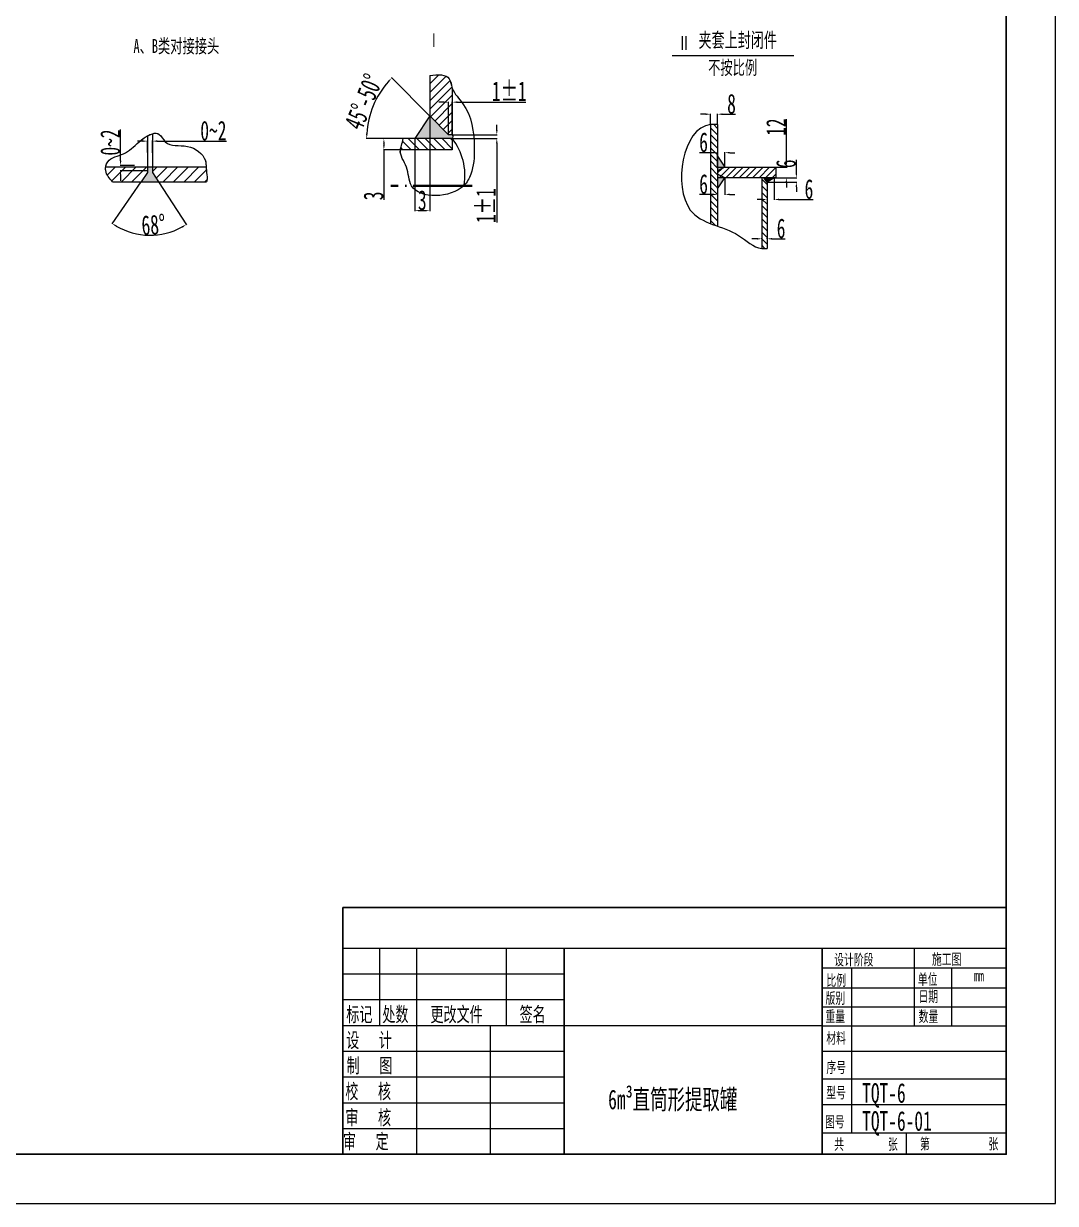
# Model space of a CAD drawing. Header units: inches. Extents: x 1901 to 2741, y 0 to 1188.
# Drawn here: x 2321 to 2741, y 0 to 480.5 of the extents above; entities that cross this region are included whole.
import ezdxf

# ---------------------------------------------------------------- set-up
doc = ezdxf.new("R2010")
doc.units = ezdxf.units.IN
doc.header["$MEASUREMENT"] = 0
doc.linetypes.add('ACAD_ISO04W100', pattern=[30, 24, -3, 0, -3])
for name, color, linetype, lineweight in [('中心线', 1, 'ACAD_ISO04W100', 40), ('剖面', 84, 'Continuous', 15), ('图框内框线', 7, 'Continuous', 30), ('图框外框线', 7, 'Continuous', 20), ('实体', 7, 'Continuous', 25), ('实细', 130, 'Continuous', 13), ('尺寸', 3, 'Continuous', 15), ('文字', 7, 'Continuous', 20), ('注释', 210, 'Continuous', 15)]:
    doc.layers.add(name, color=color, linetype=linetype, lineweight=lineweight)
doc.styles.add('样式 1', font='SimSun.ttf', dxfattribs={"width": 0.65, "height": 4})
doc.styles.add('样式 3', font='SimSun.ttf', dxfattribs={"width": 0.65, "height": 8})
doc.dimstyles.new('图形尺寸', dxfattribs={"dimtxt": 8, "dimasz": 2, "dimexe": 0.2, "dimexo": 0.1, "dimgap": 0.2, "dimtad": 1, "dimdec": 0, "dimlfac": 10, "dimdsep": 46, "dimtxsty": '样式 3', "dimcen": 2.5, "dimclrt": 7, "dimadec": 0, "dimazin": 0, "dimtfac": 0.5, "dimtdec": 0, "dimtofl": 0, "dimtmove": 0, "dimatfit": 3, "dimfxl": 1, "dimtolj": 2, "dimarcsym": 0})

# ---------------------------------------------------------------- blocks, each defined once
blk = doc.blocks.new('*D118')
at = {"layer": 'Defpoints', "color": 0}
for p in [(2603.52, 427.9), (2603.52, 421.98), (2606.49, 421.98)]:
    blk.add_point(p, dxfattribs=at)
at = {"layer": '尺寸', "color": 0, "lineweight": -2}
for p, q in [((2601.52, 427.9), (2596.15, 427.9)), ((2603.52, 422.08), (2603.52, 428.1)), ((2606.49, 422.08), (2606.49, 428.1)), ((2608.49, 427.9), (2610.49, 427.9))]:
    blk.add_line(p, q, dxfattribs=at)
at = {"layer": '尺寸', "color": 0}
for points in [[(2601.52, 428.23), (2601.52, 427.57), (2603.52, 427.9)], [(2608.49, 428.23), (2608.49, 427.57), (2606.49, 427.9)]]:
    blk.add_solid(points, dxfattribs=at)
at = {"layer": '尺寸', "color": 7, "insert": (2597.83, 432.1), "char_height": 8, "attachment_point": 5, "style": '样式 3'}
blk.add_mtext('\\A2;6', dxfattribs=at)
blk = doc.blocks.new('*D119')
at = {"layer": 'Defpoints', "color": 0}
for p in [(2603.52, 443.57), (2600.64, 439.32), (2603.52, 439.32)]:
    blk.add_point(p, dxfattribs=at)
at = {"layer": '尺寸', "color": 0, "lineweight": -2}
for p, q in [((2598.64, 443.57), (2596.64, 443.57)), ((2600.64, 439.42), (2600.64, 443.77)), ((2603.52, 439.42), (2603.52, 443.77)), ((2605.52, 443.57), (2610.87, 443.57))]:
    blk.add_line(p, q, dxfattribs=at)
at = {"layer": '尺寸', "color": 0}
for points in [[(2598.64, 443.9), (2598.64, 443.23), (2600.64, 443.57)], [(2605.52, 443.9), (2605.52, 443.23), (2603.52, 443.57)]]:
    blk.add_solid(points, dxfattribs=at)
at = {"layer": '尺寸', "color": 7, "insert": (2609.2, 447.77), "char_height": 8, "attachment_point": 5, "style": '样式 3'}
blk.add_mtext('\\A2;8', dxfattribs=at)
blk = doc.blocks.new('*D96')
at = {"layer": 'Defpoints', "color": 0}
for p in [(2623.68, 415.9), (2626.59, 417.66), (2626.59, 408.84)]:
    blk.add_point(p, dxfattribs=at)
at = {"layer": '尺寸', "color": 0, "lineweight": -2}
for p, q in [((2623.68, 415.8), (2623.68, 408.64)), ((2626.59, 417.56), (2626.59, 408.64)), ((2621.68, 408.84), (2619.68, 408.84)), ((2628.59, 408.84), (2642.4, 408.84))]:
    blk.add_line(p, q, dxfattribs=at)
at = {"layer": '尺寸', "color": 0}
for points in [[(2621.68, 409.18), (2621.68, 408.51), (2623.68, 408.84)], [(2628.59, 409.18), (2628.59, 408.51), (2626.59, 408.84)]]:
    blk.add_solid(points, dxfattribs=at)
at = {"layer": '尺寸', "color": 7, "insert": (2640.71, 413.04), "char_height": 8, "attachment_point": 5, "style": '样式 3'}
blk.add_mtext('\\A2;6', dxfattribs=at)
blk = doc.blocks.new('*D120')
at = {"layer": 'Defpoints', "color": 0}
for p in [(2621.52, 392.7), (2623.68, 392.83), (2623.68, 392.7)]:
    blk.add_point(p, dxfattribs=at)
at = {"layer": '尺寸', "color": 0, "lineweight": -2}
for p, q in [((2619.52, 392.83), (2617.52, 392.83)), ((2621.52, 392.8), (2621.52, 393.03)), ((2623.68, 392.8), (2623.68, 393.03)), ((2625.68, 392.83), (2631.06, 392.83))]:
    blk.add_line(p, q, dxfattribs=at)
at = {"layer": '尺寸', "color": 0}
for points in [[(2619.52, 393.16), (2619.52, 392.5), (2621.52, 392.83)], [(2625.68, 393.16), (2625.68, 392.5), (2623.68, 392.83)]]:
    blk.add_solid(points, dxfattribs=at)
at = {"layer": '尺寸', "color": 7, "insert": (2629.37, 397.03), "char_height": 8, "attachment_point": 5, "style": '样式 3'}
blk.add_mtext('\\A2;6', dxfattribs=at)
blk = doc.blocks.new('*D97')
at = {"layer": 'Defpoints', "color": 0}
for p in [(2603.52, 416.38), (2606.49, 417.66), (2603.52, 410.89)]:
    blk.add_point(p, dxfattribs=at)
at = {"layer": '尺寸', "color": 0, "lineweight": -2}
for p, q in [((2603.52, 416.28), (2603.52, 410.69)), ((2606.49, 417.56), (2606.49, 410.69)), ((2601.52, 410.89), (2596.15, 410.89)), ((2608.49, 410.89), (2610.49, 410.89))]:
    blk.add_line(p, q, dxfattribs=at)
at = {"layer": '尺寸', "color": 0}
for points in [[(2601.52, 411.23), (2601.52, 410.56), (2603.52, 410.89)], [(2608.49, 411.23), (2608.49, 410.56), (2606.49, 410.89)]]:
    blk.add_solid(points, dxfattribs=at)
at = {"layer": '尺寸', "color": 7, "insert": (2597.83, 415.09), "char_height": 8, "attachment_point": 5, "style": '样式 3'}
blk.add_mtext('\\A2;6', dxfattribs=at)
blk = doc.blocks.new('*D98')
at = {"layer": 'Defpoints', "color": 0}
for p in [(2627.28, 421.98), (2630.58, 417.66), (2631.52, 417.66)]:
    blk.add_point(p, dxfattribs=at)
at = {"layer": '尺寸', "color": 0, "lineweight": -2}
for p, q in [((2631.52, 423.98), (2631.52, 441.55)), ((2627.38, 421.98), (2631.72, 421.98)), ((2630.68, 417.66), (2631.72, 417.66)), ((2631.52, 415.66), (2631.52, 413.66))]:
    blk.add_line(p, q, dxfattribs=at)
at = {"layer": '尺寸', "color": 0}
for points in [[(2631.18, 423.98), (2631.85, 423.98), (2631.52, 421.98)], [(2631.18, 415.66), (2631.85, 415.66), (2631.52, 417.66)]]:
    blk.add_solid(points, dxfattribs=at)
at = {"layer": '尺寸', "color": 7, "insert": (2627.32, 438.3), "char_height": 8, "attachment_point": 5, "rotation": 90, "style": '样式 3'}
blk.add_mtext('\\A2;12', dxfattribs=at)
blk = doc.blocks.new('*D121')
at = {"layer": 'Defpoints', "color": 0}
for p in [(2623.68, 417.66), (2623.68, 415.9), (2635.59, 417.66)]:
    blk.add_point(p, dxfattribs=at)
at = {"layer": '尺寸', "color": 0, "lineweight": -2}
for p, q in [((2635.59, 419.66), (2635.59, 425.04)), ((2623.78, 417.66), (2635.79, 417.66)), ((2623.78, 415.9), (2635.79, 415.9)), ((2635.59, 413.9), (2635.59, 411.9))]:
    blk.add_line(p, q, dxfattribs=at)
at = {"layer": '尺寸', "color": 0}
for points in [[(2635.26, 419.66), (2635.93, 419.66), (2635.59, 417.66)], [(2635.26, 413.9), (2635.93, 413.9), (2635.59, 415.9)]]:
    blk.add_solid(points, dxfattribs=at)
at = {"layer": '尺寸', "color": 7, "insert": (2631.39, 423.35), "char_height": 8, "attachment_point": 5, "rotation": 90, "style": '样式 3'}
blk.add_mtext('\\A2;6', dxfattribs=at)
blk = doc.blocks.new('*D108')
at = {"layer": 'Defpoints', "color": 0}
for p in [(2494.01, 448.47), (2494.01, 435.2), (2495.55, 435.2)]:
    blk.add_point(p, dxfattribs=at)
at = {"layer": '尺寸', "color": 0, "lineweight": -2}
for p, q in [((2492.01, 448.47), (2490.01, 448.47)), ((2494.01, 435.3), (2494.01, 448.67)), ((2495.55, 435.3), (2495.55, 448.67)), ((2497.55, 448.47), (2525.51, 448.47))]:
    blk.add_line(p, q, dxfattribs=at)
at = {"layer": '尺寸', "color": 0}
for points in [[(2492.01, 448.8), (2492.01, 448.14), (2494.01, 448.47)], [(2497.55, 448.8), (2497.55, 448.14), (2495.55, 448.47)]]:
    blk.add_solid(points, dxfattribs=at)
at = {"layer": '尺寸', "color": 7, "insert": (2518.71, 452.96), "char_height": 8, "attachment_point": 5, "style": '样式 3'}
blk.add_mtext('\\A2;1%%p1', dxfattribs=at)
blk = doc.blocks.new('*D109')
at = {"layer": 'Defpoints', "color": 0}
for p in [(2495.55, 435.2), (2495.55, 433.66), (2513.66, 433.66)]:
    blk.add_point(p, dxfattribs=at)
at = {"layer": '尺寸', "color": 0, "lineweight": -2}
for p, q in [((2513.66, 437.2), (2513.66, 439.2)), ((2495.65, 435.2), (2513.86, 435.2)), ((2495.65, 433.66), (2513.86, 433.66)), ((2513.66, 431.66), (2513.66, 399.53))]:
    blk.add_line(p, q, dxfattribs=at)
at = {"layer": '尺寸', "color": 0}
for points in [[(2513.32, 437.2), (2513.99, 437.2), (2513.66, 435.2)], [(2513.32, 431.66), (2513.99, 431.66), (2513.66, 433.66)]]:
    blk.add_solid(points, dxfattribs=at)
at = {"layer": '尺寸', "color": 7, "insert": (2509.17, 406.34), "char_height": 8, "attachment_point": 5, "rotation": 90, "style": '样式 3'}
blk.add_mtext('\\A2;1%%p1', dxfattribs=at)
blk = doc.blocks.new('*D110')
at = {"layer": 'Defpoints', "color": 0}
for p in [(2486.33, 442.88), (2480.31, 433.66), (2486.33, 404.29)]:
    blk.add_point(p, dxfattribs=at)
at = {"layer": '尺寸', "color": 0, "lineweight": -2}
for p, q in [((2486.33, 442.78), (2486.33, 404.09)), ((2480.31, 433.56), (2480.31, 404.09)), ((2482.31, 404.29), (2484.33, 404.29))]:
    blk.add_line(p, q, dxfattribs=at)
at = {"layer": '尺寸', "color": 0}
for points in [[(2482.31, 404.62), (2482.31, 403.95), (2480.31, 404.29)], [(2484.33, 404.62), (2484.33, 403.95), (2486.33, 404.29)]]:
    blk.add_solid(points, dxfattribs=at)
at = {"layer": '尺寸', "color": 7, "insert": (2483.32, 408.49), "char_height": 8, "attachment_point": 5, "style": '样式 3'}
blk.add_mtext('\\A2;3', dxfattribs=at)
blk = doc.blocks.new('*D111')
at = {"layer": 'Defpoints', "color": 0}
for p in [(2479.85, 433.66), (2467.69, 429.06), (2479.85, 429.06)]:
    blk.add_point(p, dxfattribs=at)
at = {"layer": '尺寸', "color": 0, "lineweight": -2}
for p, q in [((2479.75, 433.66), (2467.49, 433.66)), ((2479.75, 429.06), (2467.49, 429.06)), ((2467.69, 431.66), (2467.69, 431.06)), ((2467.69, 429.06), (2467.69, 408.69))]:
    blk.add_line(p, q, dxfattribs=at)
at = {"layer": '尺寸', "color": 0}
for points in [[(2467.36, 431.66), (2468.03, 431.66), (2467.69, 433.66)], [(2467.36, 431.06), (2468.03, 431.06), (2467.69, 429.06)]]:
    blk.add_solid(points, dxfattribs=at)
at = {"layer": '尺寸', "color": 7, "insert": (2463.49, 410.3), "char_height": 8, "attachment_point": 5, "rotation": 90, "style": '样式 3'}
blk.add_mtext('\\A2;3', dxfattribs=at)
blk = doc.blocks.new('*D112')
at = {"layer": 'Defpoints', "color": 0}
for p in [(2465.35, 451.1), (2486.33, 442.88), (2477.32, 433.66), (2494.01, 435.2), (2495.55, 433.66)]:
    blk.add_point(p, dxfattribs=at)
at = {"layer": '尺寸', "color": 0, "lineweight": -2}
for p, q in [((2486.26, 442.95), (2470.75, 458.46)), ((2477.22, 433.66), (2460.48, 433.66))]:
    blk.add_line(p, q, dxfattribs=at)
blk.add_arc((2495.55, 433.66), 34.87, 138.2869, 176.7131, dxfattribs=at)
at = {"layer": '尺寸', "color": 0}
for points in [[(2469.28, 457.09), (2469.76, 456.64), (2470.89, 458.32)], [(2461.07, 435.65), (2460.41, 435.67), (2460.68, 433.66)]]:
    blk.add_solid(points, dxfattribs=at)
at = {"layer": '尺寸', "color": 7, "insert": (2459.45, 448.61), "char_height": 8, "attachment_point": 5, "rotation": 67.5, "style": '样式 3'}
blk.add_mtext('\\A2;45%%D-50%%D', dxfattribs=at)
blk = doc.blocks.new('*D113')
at = {"layer": 'Defpoints', "color": 0}
for p in [(2371.46, 419.86), (2373.47, 419.86), (2368.85, 416.08), (2375.93, 416.08), (2366.81, 394.87)]:
    blk.add_point(p, dxfattribs=at)
at = {"layer": '尺寸', "color": 0, "lineweight": -2}
for p, q in [((2368.79, 416), (2356.96, 398.93)), ((2375.99, 416), (2387.4, 398.5))]:
    blk.add_line(p, q, dxfattribs=at)
blk.add_arc((2372.5, 421.34), 27.07, 239.5027, 298.889, dxfattribs=at)
at = {"layer": '尺寸', "color": 0}
for points in [[(2358.58, 397.73), (2358.94, 398.3), (2357.07, 399.09)], [(2385.4, 397.92), (2385.75, 397.35), (2387.29, 398.67)]]:
    blk.add_solid(points, dxfattribs=at)
at = {"layer": '尺寸', "color": 7, "insert": (2373.87, 398.51), "char_height": 8, "attachment_point": 5, "rotation": 3.4335, "style": '样式 3'}
blk.add_mtext('\\A2;68°', dxfattribs=at)
blk = doc.blocks.new('*D114')
at = {"layer": 'Defpoints', "color": 0}
for p in [(2373.47, 432.6), (2371.46, 427.9), (2373.47, 427.75)]:
    blk.add_point(p, dxfattribs=at)
at = {"layer": '尺寸', "color": 0, "lineweight": -2}
for p, q in [((2369.46, 432.6), (2367.46, 432.6)), ((2371.46, 428), (2371.46, 432.8)), ((2373.47, 427.85), (2373.47, 432.8)), ((2375.47, 432.6), (2403.62, 432.6))]:
    blk.add_line(p, q, dxfattribs=at)
at = {"layer": '尺寸', "color": 0}
for points in [[(2369.46, 432.94), (2369.46, 432.27), (2371.46, 432.6)], [(2375.47, 432.94), (2375.47, 432.27), (2373.47, 432.6)]]:
    blk.add_solid(points, dxfattribs=at)
at = {"layer": '尺寸', "color": 7, "insert": (2398.28, 436.8), "char_height": 8, "attachment_point": 5, "style": '样式 3'}
blk.add_mtext('\\A2;0~2', dxfattribs=at)
blk = doc.blocks.new('*D115')
at = {"layer": 'Defpoints', "color": 0}
for p in [(2360.51, 422.7), (2366.32, 422.7), (2371.89, 420.47)]:
    blk.add_point(p, dxfattribs=at)
at = {"layer": '尺寸', "color": 0, "lineweight": -2}
for p, q in [((2360.51, 424.7), (2360.51, 437.38)), ((2366.22, 422.7), (2360.31, 422.7)), ((2371.79, 420.47), (2360.31, 420.47)), ((2360.51, 418.47), (2360.51, 416.47))]:
    blk.add_line(p, q, dxfattribs=at)
at = {"layer": '尺寸', "color": 0}
for points in [[(2360.18, 424.7), (2360.84, 424.7), (2360.51, 422.7)], [(2360.18, 418.47), (2360.84, 418.47), (2360.51, 420.47)]]:
    blk.add_solid(points, dxfattribs=at)
at = {"layer": '尺寸', "color": 7, "insert": (2356.31, 432.04), "char_height": 8, "attachment_point": 5, "rotation": 90, "style": '样式 3'}
blk.add_mtext('\\A2;0~2', dxfattribs=at)

msp = doc.modelspace()

# ---------------------------------------------------------------- hatches: boundary and pattern name
at = {"layer": '剖面'}
h = msp.add_hatch(dxfattribs=at)
h.set_pattern_fill('ANSI31', color=256, scale=0.768, style=0)
h.set_pattern_definition([(45, (2389.817, 524.9126), (-1.72421, 1.72421), [])])
edge = h.paths.add_edge_path()
edge.add_line((2494.01, 435.2), (2495.55, 435.2))
edge.add_line((2495.55, 435.2), (2495.55, 454.23))
edge.add_spline(control_points=[(2495.55, 454.23), (2495.11, 455.54), (2494.66, 460.12), (2489.68, 459.67), (2486.33, 459.37)], knot_values=[0, 0, 0, 0, 25.812752, 78.590683, 78.590683, 78.590683, 78.590683], degree=3, periodic=0)
edge.add_line((2486.33, 459.37), (2486.33, 442.88))
edge.add_line((2486.33, 442.88), (2494.01, 435.2))
h.paths.add_polyline_path([(2489.5, 453.31), (2492.39, 453.31), (2492.39, 448.7), (2489.5, 448.7)], flags=24)
h.paths.add_polyline_path([(2490.81, 460.9), (2496.11, 460.9), (2496.11, 465.38), (2490.81, 465.38)], flags=9)
for points in [[(2495.55, 433.66, 0.463504), (2495.55, 435.2), (2494.01, 435.2), (2486.33, 442.88), (2480.31, 433.66)], [(2373.47, 419.86), (2373.47, 422.08), (2371.46, 422.08), (2371.46, 419.86), (2368.85, 416.08), (2375.93, 416.08)]]:
    msp.add_hatch(color=256, dxfattribs=at).paths.add_polyline_path(points)
h = msp.add_hatch(dxfattribs=at)
h.set_pattern_fill('ANSI31', color=256, scale=0.6, angle=90, style=0)
h.set_pattern_definition([(135, (2072.4384, -6.3749), (-1.3470384, -1.3470384), [])])
edge = h.paths.add_edge_path()
edge.add_spline(control_points=[(2603.52, 439.32), (2602.55, 439.37), (2601.57, 439.42), (2600.64, 439.32)], knot_values=[0, 0, 0, 0, 24, 24, 24, 24], degree=3, periodic=0)
edge.add_line((2600.64, 439.32), (2600.64, 399.02))
edge.add_spline(control_points=[(2600.64, 399.02), (2601.58, 398.65), (2602.55, 398.3), (2603.52, 397.95)], knot_values=[407.2147, 407.2147, 407.2147, 407.2147, 432.167481, 432.167481, 432.167481, 432.167481], degree=3, periodic=0)
edge.add_line((2603.52, 397.95), (2603.52, 439.32))
edge = h.paths.add_edge_path()
edge.add_spline(control_points=[(2621.52, 388.9), (2622.22, 388.83), (2622.95, 388.86), (2623.68, 388.9)], knot_values=[596.999169, 596.999169, 596.999169, 596.999169, 614.999169, 614.999169, 614.999169, 614.999169], degree=3, periodic=0)
edge.add_line((2623.68, 388.9), (2623.68, 415.9))
edge.add_line((2623.68, 415.9), (2622.32, 417.66))
edge.add_line((2622.32, 417.66), (2621.52, 417.66))
edge.add_line((2621.52, 417.66), (2621.52, 388.9))
h = msp.add_hatch(dxfattribs=at)
h.set_pattern_fill('ANSI31', color=256, scale=0.768, angle=90, style=0)
h.set_pattern_definition([(135, (2389.817, 524.9126), (-1.72421, -1.72421), [])])
edge = h.paths.add_edge_path()
edge.add_line((2495.55, 429.06), (2495.55, 433.66))
edge.add_line((2495.55, 433.66), (2475.58, 433.66))
edge.add_spline(control_points=[(2475.58, 433.66), (2475.34, 432.7), (2474.97, 431.17), (2474.47, 429.62), (2474.4, 429.06)], knot_values=[95.019584, 95.019584, 95.019584, 95.019584, 98.143419, 99.97437, 99.97437, 99.97437, 99.97437], degree=3, periodic=0)
edge.add_line((2474.4, 429.06), (2495.55, 429.06))
at = {"layer": '剖面', "ltscale": 0.2}
h = msp.add_hatch(dxfattribs=at)
h.set_pattern_fill('ANSI31', color=256, scale=24, style=0)
h.set_pattern_definition([(45, (1969.9355, 46.339), (-2.12132, 2.12132), [])])
edge = h.paths.add_edge_path()
edge.add_spline(control_points=[(2395.52, 416.08), (2395.55, 416.18), (2395.91, 417.34), (2395.43, 419.38), (2395.41, 421.32), (2395.37, 422.08)], knot_values=[96.725198, 96.725198, 96.725198, 96.725198, 97.272662, 102.902651, 106.679523, 106.679523, 106.679523, 106.679523], degree=3, periodic=0)
edge.add_line((2395.37, 422.08), (2373.47, 422.08))
edge.add_line((2373.47, 422.08), (2373.47, 419.86))
edge.add_line((2373.47, 419.86), (2375.93, 416.08))
edge.add_line((2375.93, 416.08), (2395.52, 416.08))
edge = h.paths.add_edge_path()
edge.add_line((2368.85, 416.08), (2371.46, 419.86))
edge.add_line((2371.46, 419.86), (2371.46, 422.08))
edge.add_line((2371.46, 422.08), (2354.46, 422.08))
edge.add_spline(control_points=[(2354.46, 422.08), (2354.39, 421.58), (2354.37, 419.21), (2355.99, 417.46), (2357.25, 416.08)], knot_values=[0, 0, 0, 0, 2.44812, 11.278686, 11.278686, 11.278686, 11.278686], degree=3, periodic=0)
edge.add_line((2357.25, 416.08), (2368.85, 416.08))
at = {"layer": '剖面'}
h = msp.add_hatch(dxfattribs=at)
h.set_pattern_fill('ANSI31', color=256, scale=0.6, style=0)
h.set_pattern_definition([(45, (2072.4384, -6.3749), (-1.3470384, 1.3470384), [])])
h.paths.add_polyline_path([(2606.49, 421.98), (2603.52, 420.53), (2603.52, 419.04), (2605.11, 417.66), (2627.28, 417.66), (2627.28, 421.98)])
at = {"layer": '实体'}
h = msp.add_hatch(color=256, dxfattribs=at)
h.paths.add_polyline_path([(2603.52, 426.42), (2603.52, 421.98), (2606.49, 421.98)])
h.paths.add_polyline_path([(2606.49, 421.98), (2603.52, 421.98), (2603.52, 420.53)])
h.paths.add_polyline_path([(2603.52, 419.12), (2603.52, 417.66), (2606.49, 417.66)])
h.paths.add_polyline_path([(2606.49, 417.66), (2603.52, 417.66), (2603.52, 413.23)])
h = msp.add_hatch(color=256, dxfattribs=at)
h.paths.add_polyline_path([(2623.68, 417.66), (2622.32, 417.66), (2623.68, 415.9)])
h.paths.add_polyline_path([(2626.59, 417.66), (2623.68, 417.66), (2623.68, 415.9)])

# ---------------------------------------------------------------- linework, layer by layer
at = {"layer": '中心线'}
msp.add_line((2503.62, 414.46), (2470.49, 414.46), dxfattribs=at)
at = {"layer": '剖面'}
msp.add_arc((2494.9, 434.43), 1.01, 310.2642, 49.7358, dxfattribs=at)
at = {"layer": '图框内框线'}
for p, q in [((2451.04, 120.47), (2721.04, 120.47)), ((2451.04, 120.47), (2451.04, 19.99)), ((2541.04, 103.99), (2541.04, 19.99)), ((2646.04, 19.99), (2646.04, 103.99))]:
    msp.add_line(p, q, dxfattribs=at)
msp.add_lwpolyline([(1951.02, 19.99), (2721.04, 19.99), (2721.04, 1167.65), (1951.02, 1167.65)], close=True, dxfattribs=at)
at = {"layer": '图框外框线'}
msp.add_lwpolyline([(1901.04, 0), (2741.04, 0), (2741.04, 1187.64), (1901.04, 1187.64)], close=True, dxfattribs=at)
at = {"layer": '实体'}
for p, q in [((2486.33, 459.37), (2486.33, 442.88)), ((2495.55, 454.23), (2495.55, 435.2)), ((2486.33, 442.88), (2480.31, 433.66)), ((2486.33, 442.88), (2494.01, 435.2)), ((2600.64, 439.32), (2600.64, 399.02)), ((2603.52, 439.32), (2603.52, 397.95)), ((2371.46, 434.75), (2371.46, 419.86)), ((2373.47, 435.64), (2373.47, 419.86)), ((2495.55, 433.66), (2475.58, 433.66)), ((2495.55, 435.2), (2494.01, 435.2)), ((2495.55, 433.66), (2495.55, 429.06)), ((2495.55, 429.06), (2474.4, 429.06)), ((2603.52, 426.42), (2606.49, 421.98)), ((2354.46, 422.08), (2395.37, 422.08)), ((2371.46, 419.86), (2368.85, 416.08)), ((2373.47, 419.86), (2375.93, 416.08)), ((2606.49, 421.98), (2603.52, 420.53)), ((2603.52, 421.98), (2627.28, 421.98)), ((2606.49, 417.66), (2603.52, 419.12)), ((2627.28, 421.98), (2627.28, 417.66)), ((2357.25, 416.08), (2395.52, 416.08)), ((2603.52, 413.23), (2606.49, 417.66)), ((2627.28, 417.66), (2603.52, 417.66)), ((2621.52, 417.66), (2621.52, 388.9)), ((2623.68, 415.9), (2622.32, 417.66)), ((2626.59, 417.66), (2623.68, 415.9)), ((2623.68, 417.66), (2623.68, 388.9))]:
    msp.add_line(p, q, dxfattribs=at)
msp.add_arc((2475.74, 418.48), 24.96, 351.1875, 37.4762, dxfattribs=at)
at = {"layer": '实细'}
for p, q in [((2721.04, 19.99), (2721.04, 120.47)), ((2451.04, 103.99), (2721.04, 103.99)), ((2466.04, 72.49), (2466.04, 103.99)), ((2481.04, 72.49), (2481.04, 103.99)), ((2517.54, 72.49), (2517.54, 103.99)), ((2683.54, 103.99), (2683.54, 72.37)), ((2451.04, 93.49), (2541.04, 93.49)), ((2646.04, 95.89), (2721.04, 95.89)), ((2658.16, 28.9), (2658.16, 95.89)), ((2698.7, 95.89), (2698.7, 72.37)), ((2646.04, 87.79), (2721.04, 87.79)), ((2451.04, 82.99), (2541.04, 82.99)), ((2646.04, 80.06), (2721.04, 80.06)), ((2451.04, 72.49), (2646.04, 72.49)), ((2481.04, 19.99), (2481.04, 72.49)), ((2511.04, 19.99), (2511.04, 72.49)), ((2646.04, 72.37), (2721.04, 72.37)), ((2451.04, 61.99), (2541.04, 61.99)), ((2646.04, 61.99), (2721.04, 61.99)), ((2451.04, 51.49), (2541.04, 51.49)), ((2646.04, 50.69), (2721.04, 50.69)), ((2451.04, 40.99), (2541.04, 40.99)), ((2646.04, 40.3), (2721.04, 40.3)), ((2451.04, 30.49), (2541.04, 30.49)), ((2646.04, 28.79), (2721.04, 28.79)), ((2680.39, 19.99), (2680.39, 28.79)), ((2451.04, 19.99), (2721.04, 19.99))]:
    msp.add_line(p, q, dxfattribs=at)
for points in [[(2486.33, 459.37), (2494.32, 458), (2495.55, 454.23), (2499.85, 447.84), (2504.5, 429.85), (2503.04, 419.11), (2500.22, 414.46), (2478.92, 414.46), (2476.89, 422.01), (2474.4, 429.06), (2474.82, 430.76), (2475.58, 433.66)], [(2603.52, 439.32), (2600.64, 439.32), (2592.43, 404.55), (2612.09, 394.19), (2621.52, 388.9), (2623.68, 388.9)]]:
    msp.add_spline(points, degree=3, dxfattribs=at)
for points, knots in [([(2486.33, 459.37), (2489.68, 459.67), (2494.66, 460.12), (2495.11, 455.54), (2495.55, 454.23)], [0, 0, 0, 0, 8.444469, 12.574509, 12.574509, 12.574509, 12.574509]), ([(2495.55, 454.23), (2496.4, 451.7), (2503.05, 445.6), (2504.99, 432.37), (2504.14, 420.66), (2501.57, 415.78), (2500.22, 414.46)], [12.574509, 12.574509, 12.574509, 12.574509, 20.595182, 39.9593, 51.248893, 56.907725, 56.907725, 56.907725, 56.907725]), ([(2357.25, 416.08), (2355.99, 417.46), (2353.84, 419.79), (2355.16, 425.92), (2362.72, 426.91), (2367.41, 432.29), (2375.77, 437.93), (2379.3, 429.83), (2388.03, 432.04), (2395.78, 426.36), (2395.21, 420.28), (2395.91, 417.34), (2395.55, 416.18), (2395.52, 416.08)], [0, 0, 0, 0, 8.830566, 14.997103, 26.984994, 40.423786, 54.929879, 61.418006, 76.697455, 92.316173, 100.502071, 106.132059, 106.679523, 106.679523, 106.679523, 106.679523]), ([(2354.46, 422.08), (2354.57, 422.85), (2355.74, 426), (2362.72, 426.91), (2366.39, 431.11), (2370.29, 434.09), (2371.46, 434.75)], [11.278686, 11.278686, 11.278686, 11.278686, 14.997103, 26.984994, 40.423786, 46.186726, 46.186726, 46.186726, 46.186726]), ([(2373.47, 435.64), (2374.52, 435.95), (2376.65, 435.9), (2379.3, 429.83), (2388.03, 432.04), (2395.03, 426.91), (2395.34, 422.97), (2395.37, 422.08)], [49.521474, 49.521474, 49.521474, 49.521474, 54.929879, 61.418006, 76.697455, 92.316173, 96.725198, 96.725198, 96.725198, 96.725198]), ([(2474.4, 429.06), (2474.47, 429.62), (2474.97, 431.17), (2475.34, 432.7), (2475.58, 433.66)], [95.019584, 95.019584, 95.019584, 95.019584, 96.850536, 99.97437, 99.97437, 99.97437, 99.97437]), ([(2478.92, 414.46), (2477.73, 416.53), (2477.93, 422.19), (2474.11, 426.67), (2474.4, 429.06)], [79.09513, 79.09513, 79.09513, 79.09513, 87.233715, 95.019584, 95.019584, 95.019584, 95.019584]), ([(2357.25, 416.08), (2355.99, 417.46), (2354.37, 419.21), (2354.39, 421.58), (2354.46, 422.08)], [0, 0, 0, 0, 8.830566, 11.278686, 11.278686, 11.278686, 11.278686]), ([(2395.37, 422.08), (2395.41, 421.32), (2395.43, 419.38), (2395.91, 417.34), (2395.55, 416.18), (2395.52, 416.08)], [96.725198, 96.725198, 96.725198, 96.725198, 100.502071, 106.132059, 106.679523, 106.679523, 106.679523, 106.679523])]:
    msp.add_open_spline(points, degree=3, knots=knots, dxfattribs=at)
for points in [[(2371.46, 434.75), (2372.14, 435.14), (2372.82, 435.45), (2373.47, 435.64)], [(2500.22, 414.46), (2494.94, 409.29), (2482.15, 408.82), (2478.92, 414.46)]]:
    msp.add_open_spline(points, degree=3, dxfattribs=at)
at = {"layer": '文字'}
msp.add_line((2585.1, 467.46), (2634.62, 467.46), dxfattribs=at)

# ---------------------------------------------------------------- texts
at = {"layer": '文字', "width": 0.65}
for s, height, style, p in [('夹套上封闭件', 6, '样式 3', (2595.76, 470.77)), ('Ⅱ', 5.63, '样式 3', (2587.42, 469.75)), ('不按比例', 5.632, '样式 3', (2599.66, 459.73)), ('设计阶段', 4.5, '样式 1', (2651, 97)), ('比例', 4.5, '样式 1', (2647.81, 88.61)), ('单位', 4.5, '样式 1', (2685.09, 89)), ('mm', 4.5, '样式 1', (2707.95, 90.48)), ('版别', 4.5, '样式 1', (2647.46, 81.35)), ('日期', 4.5, '样式 1', (2685.32, 82.09)), ('标记', 6, '样式 1', (2452.4, 73.99)), ('处数', 6, '样式 1', (2467.07, 73.99)), ('更改文件', 6, '样式 1', (2486.64, 73.99)), ('签名', 6, '样式 1', (2522.93, 73.99)), ('重量', 4.5, '样式 1', (2647.42, 73.96)), ('数量', 4.5, '样式 1', (2685.37, 73.91)), ('设   计', 6, '样式 1', (2452.35, 63.49)), ('材料', 4.5, '样式 1', (2647.78, 65.07)), ('制   图', 6, '样式 1', (2452.53, 53.16)), ('序号', 4.5, '样式 1', (2647.83, 53.14)), ('校   核', 6, '样式 1', (2452.01, 42.64)), ('TQT-6', 8, '样式 3', (2662.4, 40.97)), ('6m³直筒形提取罐', 8, '样式 3', (2558.99, 38.34)), ('型号', 4.5, '样式 1', (2647.79, 42.87)), ('审   核', 6, '样式 1', (2452.02, 31.99)), ('图号', 4.5, '样式 1', (2647.26, 30.99)), ('TQT-6-01', 8, '样式 3', (2662.4, 29.57)), ('审   定', 6, '样式 1', (2451.04, 22.26)), ('共         张', 4.5, '样式 1', (2650.98, 21.86)), ('第            张', 4.5, '样式 1', (2685.92, 22.04))]:
    msp.add_text(s, height=height, dxfattribs=dict(at, style=style)).set_placement(p)
at = {"layer": '文字', "insert": (2383.24, 471.03), "char_height": 5.632, "width": 77.4267, "attachment_point": 5, "style": '样式 3'}
msp.add_mtext('A、B类对接接头', dxfattribs=at)
at = {"layer": '文字', "style": '样式 1', "width": 0.65}
msp.add_attdef('施工图', (2690.81, 97.22), '2', height=4.5, dxfattribs=at)
at = {"layer": '注释', "insert": (2488.05, 473.76), "char_height": 5.63, "width": 77.4267, "attachment_point": 5, "style": '样式 3'}
msp.add_mtext('Ⅰ', dxfattribs=at)

# ---------------------------------------------------------------- dimensions: what is measured, and where the dimension line sits
at = {"layer": '尺寸'}
dim = msp.add_angular_dim_2l(base=(2465.35, 451.1), line1=((2486.33, 442.88), (2494.01, 435.2)), line2=((2495.55, 433.66), (2477.32, 433.66)), text='45%%D-50%%D', dimstyle='图形尺寸', override={"dimtxsty": '样式 3'}, dxfattribs=at)
dim.commit()
dim.dimension.update_dxf_attribs({"geometry": '*D112', "text_midpoint": (2463.34, 447.01), "dimtype": 162})
for base, p1, p2, text, picture, middle in [((2494.01, 448.47), (2495.55, 435.2), (2494.01, 435.2), '1%%p1', '*D108', (2518.71, 448.47)), ((2373.47, 432.6), (2371.46, 427.9), (2373.47, 427.75), '0~2', '*D114', (2398.28, 432.6)), ((2486.33, 404.29), (2480.31, 433.66), (2486.33, 442.88), '3', '*D110', (2483.32, 404.29)), ((2626.59, 408.84), (2623.68, 415.9), (2626.59, 417.66), '6', '*D96', (2640.71, 408.84))]:
    dim = msp.add_linear_dim(base=base, p1=p1, p2=p2, text=text, dimstyle='图形尺寸', override={"dimtxsty": '样式 3'}, dxfattribs=at)
    dim.commit()
    dim.dimension.update_dxf_attribs({"geometry": picture, "text_midpoint": middle, "dimtype": 160})
for base, p1, p2, text, picture, middle in [((2603.52, 443.57), (2600.64, 439.32), (2603.52, 439.32), '8', '*D119', (2609.2, 447.77)), ((2603.52, 427.9), (2606.49, 421.98), (2603.52, 421.98), '6', '*D118', (2597.83, 432.1)), ((2603.52, 410.89), (2606.49, 417.66), (2603.52, 416.38), '6', '*D97', (2597.83, 415.09)), ((2623.68, 392.83), (2621.52, 392.7), (2623.68, 392.7), '6', '*D120', (2629.37, 397.03))]:
    dim = msp.add_linear_dim(base=base, p1=p1, p2=p2, text=text, dimstyle='图形尺寸', override={"dimtxsty": '样式 3'}, dxfattribs=at)
    dim.commit()
    dim.dimension.update_dxf_attribs({"geometry": picture, "text_midpoint": middle})
for base, p1, p2, text, picture, middle in [((2631.52, 417.66), (2627.28, 421.98), (2630.58, 417.66), '12', '*D98', (2631.52, 438.3)), ((2513.66, 433.66), (2495.55, 435.2), (2495.55, 433.66), '1%%p1', '*D109', (2513.66, 406.34)), ((2467.69, 429.06), (2479.85, 433.66), (2479.85, 429.06), '3', '*D111', (2467.69, 410.3))]:
    dim = msp.add_linear_dim(base=base, p1=p1, p2=p2, angle=90, text=text, dimstyle='图形尺寸', override={"dimtxsty": '样式 3'}, dxfattribs=at)
    dim.commit()
    dim.dimension.update_dxf_attribs({"geometry": picture, "text_midpoint": middle, "dimtype": 160})
for base, p1, p2, text, picture, middle in [((2360.51, 422.7), (2371.89, 420.47), (2366.32, 422.7), '0~2', '*D115', (2356.31, 432.04)), ((2635.59, 417.66), (2623.68, 415.9), (2623.68, 417.66), '6', '*D121', (2631.39, 423.35))]:
    dim = msp.add_linear_dim(base=base, p1=p1, p2=p2, angle=90, text=text, dimstyle='图形尺寸', override={"dimtxsty": '样式 3'}, dxfattribs=at)
    dim.commit()
    dim.dimension.update_dxf_attribs({"geometry": picture, "text_midpoint": middle})
dim = msp.add_angular_dim_2l(base=(2366.81, 394.87), line1=((2373.47, 419.86), (2375.93, 416.08)), line2=((2371.46, 419.86), (2368.85, 416.08)), dimstyle='图形尺寸', override={"dimtxsty": '样式 3'}, dxfattribs=at)
dim.commit()
dim.dimension.update_dxf_attribs({"geometry": '*D113', "text_midpoint": (2374.12, 394.32), "dimtype": 162})

doc.saveas('drawing.dxf')
